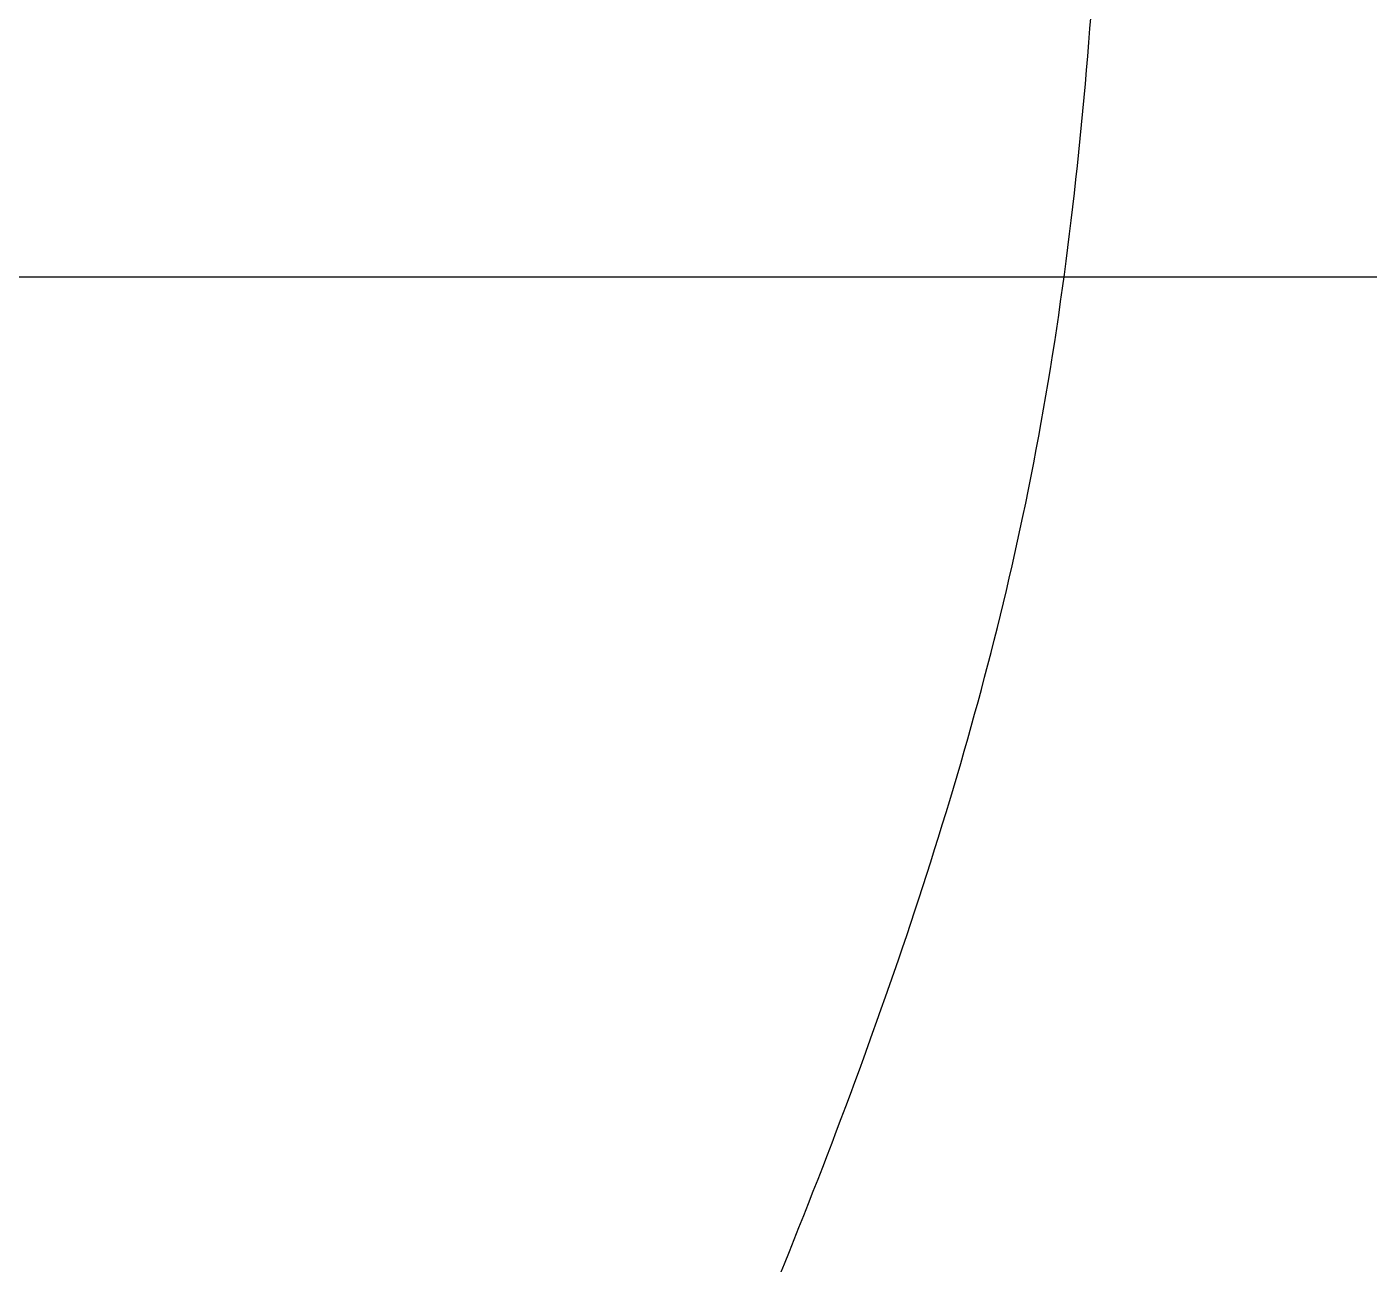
# Model space of a CAD drawing. Header units: millimetres. Extents: x -23631 to 2610815, y 484233 to 2921318.
# Drawn here: x 1762073.1 to 1762190, y 1419969.4 to 1420077.1 of the extents above; entities that cross this region are included whole.
import ezdxf

# ---------------------------------------------------------------- set-up
doc = ezdxf.new("R2010")
doc.units = ezdxf.units.MM

# ---------------------------------------------------------------- blocks, each defined once
blk = doc.blocks.new('üü')
at = {"lineweight": 25, "ltscale": 15}
blk.add_line((3742381.34, 332518.45), (3750393.97, 332518.45), dxfattribs=at)
at = {"lineweight": 30}
blk.add_open_spline([(3747676.05, 332365.48), (3747635.92, 332306.1), (3747558.16, 332191), (3747485.24, 332035.79), (3747444.2, 331921.94), (3747437.32, 331857.39), (3747435.61, 331811.03), (3747464.9, 331786.24), (3747503.89, 331789.57), (3747575.75, 331864.33), (3747666.86, 331970.54), (3747773.84, 332136.85), (3747866.93, 332271.47), (3747928.73, 332394.88), (3747963.9, 332495.06), (3747968.21, 332567.32), (3747969.29, 332632.39), (3747917.85, 332655.63), (3747853.13, 332629.51), (3747786.03, 332565.99), (3747705.79, 332473.65), (3747633.93, 332373.9), (3747574.86, 332279.16), (3747543.6, 332196.8), (3747536.01, 332127.39), (3747535.43, 332069.83), (3747573.89, 332038.05), (3747636.59, 332065.81), (3747686.73, 332130.48), (3747745.34, 332198.64), (3747792.02, 332232.94), (3747794.94, 332272.78), (3747747.96, 332225.93), (3747734.58, 332180.16), (3747688.75, 332100.44), (3747679.69, 332030.85), (3747656.72, 331981.71), (3747655.6, 331950), (3747663.21, 331918.84), (3747700.56, 331937.72), (3747754.22, 331992.71), (3747824, 332079.98), (3747898.67, 332158.47), (3747932.8, 332208.53), (3747953.94, 332236.2), (3747956.48, 332263.35), (3747921.2, 332254.18), (3747903.24, 332217.01), (3747878.33, 332169.81), (3747851.6, 332123.86), (3747840.21, 332084.14), (3747829.71, 332056.52), (3747842.95, 332036.19), (3747863.98, 332037.68), (3747908, 332078.17), (3747948.49, 332143.91), (3748003.06, 332217.19), (3748016.95, 332251.75), (3748020.82, 332284.94), (3747985.42, 332276.23), (3747964.93, 332247.83), (3747935.21, 332204.02), (3747896.85, 332149.31), (3747889.39, 332091.98), (3747881.39, 332048.9), (3747905.94, 332023.28), (3747942.27, 332039.16), (3747991.44, 332094.06), (3748051.81, 332170.91), (3748117.31, 332263.93), (3748135.22, 332332.54), (3748176.61, 332369.04), (3748156.26, 332405.89), (3748157.03, 332452.5), (3748187.86, 332493.59), (3748222.27, 332517.82), (3748263.69, 332513.45), (3748261.61, 332490.3), (3748260.38, 332476.67)], degree=3, knots=[0, 0, 0, 0, 33.496667, 64.919698, 80.424452, 89.37392, 95.929397, 100.545896, 105.730752, 112.297616, 147.527421, 173.280387, 204.144189, 224.178603, 238.003441, 252.993619, 259.397865, 265.521752, 275.538902, 290.195711, 308.745472, 332.757742, 347.709231, 361.010782, 373.395509, 380.831222, 386.565847, 393.223047, 409.506941, 425.353489, 434.979045, 436.458376, 440.071449, 453.398233, 468.091627, 479.037609, 486.776194, 492.376752, 494.84575, 498.981676, 506.238381, 535.206392, 548.175622, 557.385775, 563.397453, 564.636539, 568.64233, 575.163643, 584.17996, 593.624175, 599.744091, 603.890724, 606.564468, 609.515996, 612.358556, 634.215419, 646.458386, 651.296069, 654.872092, 658.450424, 664.200858, 672.003001, 683.522818, 694.594426, 699.200829, 702.973563, 708.548492, 714.81026, 738.365849, 753.906674, 767.505787, 771.414259, 777.005788, 784.132745, 792.718098, 799.796942, 803.511627, 808.83793, 808.83793, 808.83793, 808.83793], dxfattribs=at)

msp = doc.modelspace()

# ---------------------------------------------------------------- block references
at = {"xscale": 0.8095442897741573, "yscale": 0.8095442897741573, "zscale": 0.8095442897741573}
msp.add_blockref('üü', (-1271979.02, 1150866.94), dxfattribs=at)

doc.saveas('drawing.dxf')
